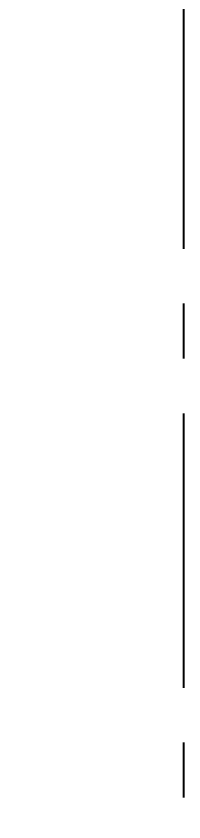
# Model space of a CAD drawing. Header units: millimetres. Extents: x 296 to 1136, y 93 to 687.
# Drawn here: x 424.48 to 431.73, y 371.01 to 405.97 of the extents above; entities that cross this region are included whole.
import ezdxf

# ---------------------------------------------------------------- set-up
doc = ezdxf.new("R2010")
doc.units = ezdxf.units.MM
doc.header["$LTSCALE"] = 0.75
doc.linetypes.add('CENTERX2', pattern=[101.6, 63.5, -12.7, 12.7, -12.7])
doc.layers.add('CENTER', color=1, linetype='CENTERX2')
doc.layers.add('DIM', color=3, linetype='Continuous')
doc.styles.get("Standard").update_dxf_attribs({"font": 'arial.ttf'})
doc.dimstyles.new('사본 ISO-25', dxfattribs={"dimtxt": 6, "dimasz": 6, "dimexe": 2.1, "dimexo": 2.1, "dimgap": 2, "dimtad": 1, "dimtih": 1, "dimtoh": 1, "dimdec": 1, "dimdsep": 46, "dimtxsty": 'Standard', "dimcen": 0, "dimclrd": 3, "dimclre": 3, "dimclrt": 4, "dimazin": 2, "dimtp": 0.1, "dimtm": 0.1, "dimtfac": 0.714286, "dimtdec": 1, "dimtmove": 0, "dimatfit": 3, "dimfxl": 1, "dimarcsym": 0})

# ---------------------------------------------------------------- blocks, each defined once
blk = doc.blocks.new('*D84')
at = {"layer": 'DIM', "color": 3, "lineweight": -2, "transparency": 16777216}
for p, q in [((429.635, 478.631), (377.471, 478.631)), ((379.571, 472.631), (379.571, 406.195)), ((379.571, 329.631), (379.571, 396.068)), ((402.472, 323.631), (377.471, 323.631))]:
    blk.add_line(p, q, dxfattribs=at)
at = {"layer": 'DIM', "color": 3, "transparency": 16777216}
for points in [[(378.571, 472.631), (380.571, 472.631), (379.571, 478.631)], [(378.571, 329.631), (380.571, 329.631), (379.571, 323.631)]]:
    blk.add_solid(points, dxfattribs=at)
at = {"layer": 'DIM', "color": 4, "transparency": 16777216, "insert": (379.571, 401.131), "char_height": 6, "attachment_point": 5}
blk.add_mtext('155', dxfattribs=at)

msp = doc.modelspace()

# ---------------------------------------------------------------- linework, layer by layer
at = {"layer": 'CENTER', "ltscale": 0.25}
msp.add_line((431.735, 300.631), (431.735, 493.631), dxfattribs=at)

# ---------------------------------------------------------------- dimensions: what is measured, and where the dimension line sits
at = {"layer": 'DIM'}
dim = msp.add_linear_dim(base=(379.571, 323.631), p1=(431.735, 478.631), p2=(404.572, 323.631), angle=90, dimstyle='사본 ISO-25', override={"dimtxt": 6, "dimasz": 6, "dimtad": 0}, dxfattribs=at)
dim.commit()
dim.dimension.update_dxf_attribs({"geometry": '*D84', "text_midpoint": (379.571, 401.131)})

doc.saveas('drawing.dxf')
